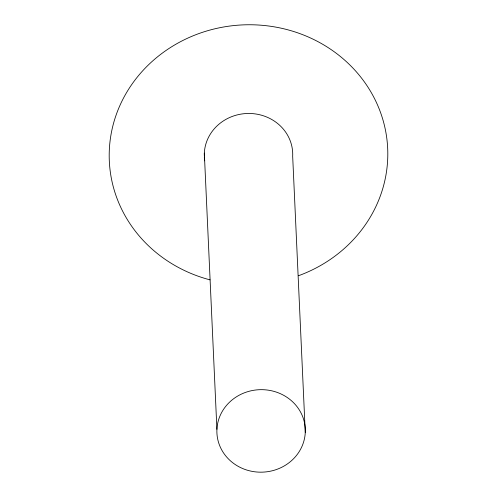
<?xml version="1.0" encoding="UTF-8"?>
<svg xmlns="http://www.w3.org/2000/svg" width="497" height="497" viewBox="0 0 497 497"><rect width="100%" height="100%" fill="white"/><g stroke="black" fill="none" stroke-linecap="round" stroke-linejoin="round"><path stroke-width="0.75" d="M305.27 432.533A44.233 41.257 -2.6 0 0 240.741 394.407A44.233 41.257 -2.6 0 0 237.262 465.819A44.233 41.257 -2.6 0 0 305.27 432.533L292.677 156.331A44.233 41.257 -2.6 0 0 249.27 113.465A44.233 41.257 -2.6 0 0 204.279 155.412M204.323 153.113L216.909 429.309M210.057 279.873A139.328 129.953 -2.6 0 1 132.562 83.353A139.328 129.953 -2.6 0 1 357.256 72.86A139.328 129.953 -2.6 0 1 298.473 275.742M204.721 160.817A44.233 41.257 -2.6 0 1 204.323 156.959"/></g></svg>
